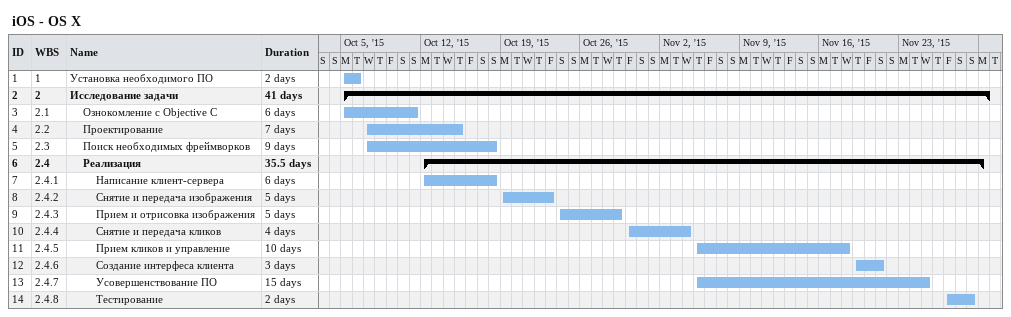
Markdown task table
iOS - OS X

| ID | WBS | Task | Duration | Start | Finish |
|---|---|---|---|---|---|
| 1 | 1 | Установка необходимого ПО | 2d | 2015-10-05 | 2015-10-06 |
| 2 | 2 | **Исследование задачи** | 41d | 2015-10-05 | 2015-12-01 |
| 3 | 2.1 | Ознокомление с Objective C | 6d | 2015-10-05 | 2015-10-11 |
| 4 | 2.2 | Проектирование | 7d | 2015-10-07 | 2015-10-15 |
| 5 | 2.3 | Поиск необходимых фреймворков | 9d | 2015-10-07 | 2015-10-18 |
| 6 | 2.4 | **Реализация** | 35.5d | 2015-10-12 | 2015-11-30 |
| 7 | 2.4.1 | Написание клиент-сервера | 6d | 2015-10-12 | 2015-10-18 |
| 8 | 2.4.2 | Снятие и передача изображения | 5d | 2015-10-19 | 2015-10-23 |
| 9 | 2.4.3 | Прием и отрисовка изображения | 5d | 2015-10-24 | 2015-10-29 |
| 10 | 2.4.4 | Снятие и передача кликов | 4d | 2015-10-30 | 2015-11-04 |
| 11 | 2.4.5 | Прием кликов и управление | 10d | 2015-11-05 | 2015-11-18 |
| 12 | 2.4.6 | Создание интерфеса клиента | 3d | 2015-11-19 | 2015-11-21 |
| 13 | 2.4.7 | Усовершенствование ПО | 15d | 2015-11-05 | 2015-11-25 |
| 14 | 2.4.8 | Тестирование | 2d | 2015-11-27 | 2015-11-29 |
